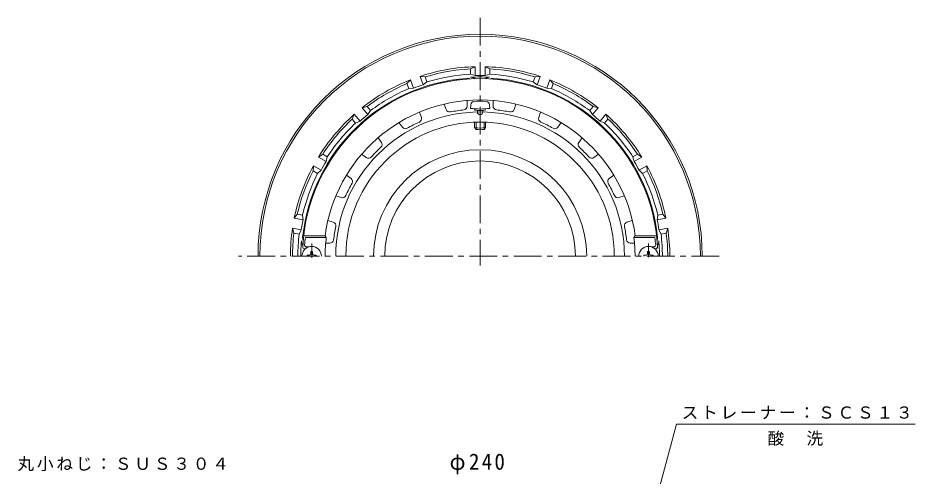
# Model space of a CAD drawing. Units: millimetres, scale not verified. Extents: x -289 to 229, y -346 to 326.
# Drawn here: x -284.2 to 200.5, y 78.6 to 326.3 of the extents above; entities that cross this region are included whole.
import ezdxf

# ---------------------------------------------------------------- set-up
doc = ezdxf.new("R2010")
doc.units = ezdxf.units.MM
doc.header["$LTSCALE"] = 3
doc.linetypes.add('CHAIN1', pattern=[8, 5, -1, 1, -1])
for name, color, linetype, lineweight in [('0-0_通り芯', 3, 'Continuous', 9), ('0-2_仕上', 6, 'Continuous', 9), ('0-4_その他', 7, 'Continuous', 9), ('0-5_寸法', 7, 'Continuous', 9)]:
    doc.layers.add(name, color=color, linetype=linetype, lineweight=lineweight)
doc.styles.add('ＭＳ ゴシック', font='')
doc.styles.get('ＭＳ ゴシック').set_extended_font_data('MS Gothic')

msp = doc.modelspace()

# ---------------------------------------------------------------- linework, layer by layer
at = {"layer": '0-0_通り芯', "linetype": 'CHAIN1'}
for p, q in [((-34.5, 326.335), (-34.5, 192.394)), ((94.68, 197.496), (-165.093, 197.496))]:
    msp.add_line(p, q, dxfattribs=at)
at = {"layer": '0-0_通り芯'}
for p, q in [((-39.75, 295.856), (-37.25, 295.147)), ((-37.25, 295.147), (-37.25, 299.959)), ((-31.75, 295.147), (-31.75, 299.959)), ((-29.25, 295.856), (-31.75, 295.147)), ((-70.483, 288.318), (-72.129, 292.839)), ((-65.314, 290.199), (-66.96, 294.721)), ((-63.208, 291.72), (-65.314, 290.199)), ((-5.792, 291.72), (-3.686, 290.199)), ((-3.686, 290.199), (-2.04, 294.721)), ((1.483, 288.318), (3.129, 292.839)), ((-73.074, 288.129), (-70.483, 288.318)), ((4.074, 288.129), (1.483, 288.318)), ((-95.162, 274.069), (-98.255, 277.755)), ((26.162, 274.069), (29.256, 277.755)), ((-99.375, 270.533), (-102.469, 274.22)), ((-93.703, 276.219), (-95.162, 274.069)), ((24.703, 276.219), (26.162, 274.069)), ((30.376, 270.533), (33.469, 274.22)), ((-101.746, 269.47), (-99.375, 270.533)), ((32.746, 269.47), (30.376, 270.533)), ((-117.693, 248.703), (-121.861, 251.109)), ((-117.057, 251.223), (-117.693, 248.703)), ((48.057, 251.223), (48.693, 248.703)), ((48.693, 248.703), (52.861, 251.109)), ((-120.443, 243.94), (-124.611, 246.346)), ((-122.307, 242.13), (-120.443, 243.94)), ((51.443, 243.94), (55.611, 246.346)), ((53.307, 242.13), (51.443, 243.94)), ((-130.454, 219.746), (-130.19, 217.161)), ((61.454, 219.746), (61.19, 217.161)), ((-130.19, 217.161), (-134.929, 217.997)), ((61.19, 217.161), (65.929, 217.997)), ((-131.145, 211.745), (-135.884, 212.58)), ((-132.277, 209.406), (-131.145, 211.745)), ((62.145, 211.745), (66.884, 212.58)), ((63.277, 209.406), (62.145, 211.745))]:
    msp.add_line(p, q, dxfattribs=at)
for points in [[(-39.75, 295.856), (-39.75, 298.729), (-37.25, 299.959)], [(-29.25, 295.856), (-29.25, 298.729), (-31.75, 299.959)], [(-73.074, 288.129), (-74.057, 290.829), (-72.129, 292.839)], [(-63.208, 291.72), (-64.19, 294.42), (-66.96, 294.721)], [(-5.792, 291.72), (-4.81, 294.42), (-2.04, 294.721)], [(4.074, 288.129), (5.057, 290.829), (3.129, 292.839)], [(-93.703, 276.219), (-95.55, 278.42), (-98.255, 277.755)], [(24.703, 276.219), (26.55, 278.42), (29.256, 277.755)], [(-101.746, 269.47), (-103.593, 271.671), (-102.469, 274.22)], [(32.746, 269.47), (34.593, 271.671), (33.469, 274.22)], [(-117.057, 251.223), (-119.545, 252.659), (-121.861, 251.109)], [(48.057, 251.223), (50.545, 252.659), (52.861, 251.109)], [(-122.307, 242.13), (-124.795, 243.566), (-124.611, 246.346)], [(53.307, 242.13), (55.795, 243.566), (55.611, 246.346)], [(-130.454, 219.746), (-133.283, 220.245), (-134.929, 217.997)], [(61.454, 219.746), (64.284, 220.245), (65.929, 217.997)], [(-132.277, 209.406), (-135.107, 209.905), (-135.884, 212.58)], [(63.277, 209.406), (66.107, 209.905), (66.884, 212.58)]]:
    msp.add_lwpolyline(points, dxfattribs=at)
for centre, radius, start, end in [((-34.5, 197.496), 120, 0, 180), ((-34.5, 197.496), 119, 0, 180), ((-34.5, 197.496), 102.5, 91.53732, 108.46259), ((-34.5, 197.496), 101.369, 92.96866, 107.03123), ((-34.5, 197.496), 98.5, 93.05522, 106.94467), ((-34.5, 197.496), 102.5, 71.53741, 88.46268), ((-34.5, 197.496), 101.369, 72.96877, 87.03134), ((-34.5, 197.496), 98.5, 73.05533, 86.94478), ((-34.5, 197.496), 96.439, 94.2963, 173.85641), ((-34.5, 197.496), 102.5, 111.53737, 128.46263), ((-41.5, 290.674), 3, 62.38545, 94.29623), ((-34.5, 197.496), 96.904, 86.94778, 93.05222), ((-39.5, 291.267), 3, 46.72826, 93.05215), ((-34.5, 197.496), 97.69, 88.38695, 91.6131), ((-29.5, 291.267), 3, 86.94785, 133.27174), ((-27.5, 290.674), 3, 85.70377, 117.61455), ((-34.5, 197.496), 96.439, 6.14359, 85.7037), ((-34.5, 197.496), 102.5, 51.53737, 68.46263), ((-34.5, 197.496), 101.369, 112.96872, 127.0313), ((-34.5, 197.496), 98.5, 113.05528, 126.94473), ((-34.5, 197.496), 97.69, 108.38686, 111.6131), ((-34.5, 197.496), 97.69, 68.3869, 71.61314), ((-34.5, 197.496), 98.5, 53.05527, 66.94472), ((-34.5, 197.496), 101.369, 52.9687, 67.03128), ((-34.5, 197.496), 102.5, 131.53737, 148.46263), ((-34.5, 197.496), 101.369, 132.96872, 147.0313), ((-34.5, 197.496), 97.69, 128.38686, 131.6131), ((-34.5, 197.496), 97.69, 48.3869, 51.61314), ((-34.5, 197.496), 102.5, 31.53737, 48.46263), ((-34.5, 197.496), 101.369, 32.9687, 47.03128), ((-34.5, 197.496), 98.5, 133.05528, 146.94473), ((-34.5, 197.496), 98.5, 33.05527, 46.94472), ((-34.5, 197.496), 57.586, 0, 180), ((-34.5, 197.496), 97.69, 148.38686, 151.6131), ((-34.5, 197.496), 51.5, 0, 180), ((-34.5, 197.496), 97.69, 28.3869, 31.61314), ((-34.5, 197.496), 102.5, 151.53737, 168.46263), ((-34.5, 197.496), 101.369, 152.96872, 167.0313), ((-34.5, 197.496), 102.5, 11.53737, 28.46263), ((-34.5, 197.496), 101.369, 12.9687, 27.03128), ((-34.5, 197.496), 98.5, 153.05528, 166.94473), ((-34.5, 197.496), 98.5, 13.05527, 26.94472), ((-34.5, 197.496), 97.69, 168.38686, 171.6131), ((-34.5, 197.496), 97.69, 8.38689, 11.61313), ((-34.5, 197.496), 102.5, 171.53737, 180), ((-34.5, 197.496), 101.369, 172.96872, 180), ((-34.5, 197.496), 98.5, 173.05528, 180), ((-34.5, 197.496), 98.5, 0, 6.94472), ((-34.5, 197.496), 101.369, 0, 7.03128), ((-34.5, 197.496), 102.5, 0, 8.46263), ((-34.5, 197.496), 96.904, 175.11282, 180.00002), ((-128.062, 205.496), 3, 175.11273, 221.43713), ((-127.404, 207.496), 3, 173.85641, 205.76727), ((58.404, 207.496), 3, 334.23273, 6.14359), ((59.062, 205.496), 3, 318.56287, 4.88727), ((-34.5, 197.496), 96.904, 359.99998, 4.88718)]:
    msp.add_arc(centre, radius, start, end, dxfattribs=at)
at = {"layer": '0-2_仕上'}
for p, q in [((-41.5, 281.706), (-41.5, 278.623)), ((-27.5, 281.706), (-27.5, 278.623)), ((-53.865, 279.747), (-52.912, 276.816)), ((-36, 275.479), (-36, 276.337)), ((-33, 275.479), (-33, 276.337)), ((-15.135, 279.747), (-16.088, 276.816)), ((-67.18, 275.421), (-66.227, 272.49)), ((-1.82, 275.421), (-2.773, 272.49)), ((-78.334, 269.738), (-76.522, 267.244)), ((9.334, 269.738), (7.522, 267.244)), ((-89.66, 261.509), (-87.849, 259.015)), ((20.66, 261.509), (18.849, 259.015)), ((-98.512, 252.656), (-96.019, 250.845)), ((29.513, 252.656), (27.019, 250.845)), ((-106.741, 241.33), (-104.248, 239.518)), ((37.741, 241.33), (35.248, 239.518)), ((-112.425, 230.176), (-109.493, 229.223)), ((43.425, 230.176), (40.494, 229.223)), ((-116.751, 216.861), (-113.82, 215.908)), ((47.751, 216.861), (44.82, 215.908)), ((-118.281, 208.496), (-129.868, 208.496)), ((-117.633, 207.496), (-118.281, 208.496)), ((48.633, 207.496), (49.281, 208.496)), ((49.281, 208.496), (60.868, 208.496)), ((-117.633, 207.496), (-128.873, 207.496)), ((-117.939, 204.496), (-115.627, 204.496)), ((48.939, 204.496), (46.627, 204.496)), ((48.633, 207.496), (59.873, 207.496)), ((-128.9, 201.496), (-129.344, 201.496)), ((-127.101, 202.496), (-128.382, 202.496)), ((58.101, 202.496), (59.382, 202.496)), ((59.9, 201.496), (60.344, 201.496))]:
    msp.add_line(p, q, dxfattribs=at)
at = {"layer": '0-2_仕上', "color": 4}
for p, q in [((-39.75, 277.423), (-39.583, 279.326)), ((-37.214, 276.462), (-37.625, 277.193)), ((-31.786, 276.462), (-31.375, 277.193)), ((-29.25, 277.423), (-29.416, 279.326)), ((-37.5, 269.909), (-37.5, 267.094)), ((-36.63, 266.051), (-37.5, 267.094)), ((-36.63, 269.965), (-36.63, 266.051)), ((-32.37, 269.965), (-32.37, 266.051)), ((-31.5, 267.094), (-32.37, 266.051)), ((-31.5, 269.909), (-31.5, 267.094)), ((-125.996, 199.996), (-126.018, 198.746)), ((56.996, 199.996), (57.018, 198.746)), ((-128, 197.993), (-126.749, 198.015)), ((-128, 197.993), (-128, 197.496)), ((-126.749, 198.015), (-126.251, 198.247)), ((-126.018, 198.746), (-126.251, 198.247)), ((-124.982, 198.746), (-124.749, 198.247)), ((-124.251, 198.015), (-124.749, 198.247)), ((-123, 197.993), (-124.251, 198.015)), ((-123, 197.993), (-123, 197.496)), ((54, 197.993), (55.251, 198.015)), ((54, 197.993), (54, 197.496)), ((55.251, 198.015), (55.749, 198.247)), ((55.982, 198.746), (55.749, 198.247)), ((57.018, 198.746), (57.251, 198.247)), ((57.749, 198.015), (57.251, 198.247)), ((59, 197.993), (57.749, 198.015)), ((59, 197.993), (59, 197.496))]:
    msp.add_line(p, q, dxfattribs=at)
at = {"layer": '0-2_仕上', "color": 4, "linetype": 'CHAIN1'}
for p, q in [((-125.5, 204.308), (-125.5, 196.609)), ((56.5, 204.308), (56.5, 196.911))]:
    msp.add_line(p, q, dxfattribs=at)
at = {"layer": '0-2_仕上', "color": 4}
for points in [[(-125.996, 199.996), (-125.003, 199.996), (-124.982, 198.746)], [(56.996, 199.996), (56.004, 199.996), (55.982, 198.746)]]:
    msp.add_lwpolyline(points, dxfattribs=at)
at = {"layer": '0-2_仕上'}
for centre, radius, start, end in [((-34.5, 197.496), 96, 3.02365, 176.97635), ((-34.5, 197.496), 84.5, 7.47986, 172.52016), ((-51.01, 277.434), 2, 198.00046, 281.66974), ((-34.5, 197.496), 79.625, 96.33034, 101.66968), ((-43.5, 278.623), 2, 276.3304, 0), ((-25.5, 278.623), 2, 180.00046, 263.66974), ((-34.5, 197.496), 79.625, 78.33034, 83.66968), ((-17.99, 277.434), 2, 258.3304, 342), ((-34.5, 197.496), 78, 0, 180), ((-68.129, 271.872), 2, 294.3304, 18), ((-34.5, 275.496), 1.5, 180.55075, 359.44925), ((-0.871, 271.872), 2, 162.00046, 245.66974), ((-34.5, 197.496), 72.5, 0, 180), ((-74.904, 268.42), 2, 216.00046, 299.66974), ((-34.5, 197.496), 79.625, 114.33034, 119.66968), ((-34.5, 197.496), 79.625, 60.33034, 65.66968), ((5.904, 268.42), 2, 240.3304, 324), ((-89.467, 257.839), 2, 312.3304, 36), ((20.467, 257.839), 2, 144.00046, 227.66974), ((-34.5, 197.496), 79.625, 132.33034, 137.66968), ((-34.5, 197.496), 79.625, 42.33034, 47.66968), ((-94.843, 252.463), 2, 234.00046, 317.66974), ((25.843, 252.463), 2, 222.3304, 306), ((-105.423, 237.9), 2, 330.3304, 54), ((36.424, 237.9), 2, 126.00046, 209.66974), ((-34.5, 197.496), 79.625, 150.33034, 155.66968), ((-34.5, 197.496), 79.625, 24.33034, 29.66968), ((-108.875, 231.125), 2, 252.00046, 335.66974), ((39.875, 231.125), 2, 204.3304, 288), ((-114.438, 214.006), 2, 348.3304, 72), ((-34.5, 197.496), 79.625, 168.33034, 173.66968), ((45.438, 214.006), 2, 108.00046, 191.66974), ((-34.5, 197.496), 79.625, 6.33034, 11.66968), ((-62.153, 197.496), 67.5, 171.48038, 174.82346), ((-34.5, 197.496), 83.732, 173.14087, 180.00002), ((-115.627, 206.496), 2, 270.00046, 353.66974), ((46.627, 206.496), 2, 186.3304, 270), ((-34.5, 197.496), 83.732, 359.99998, 6.85913), ((-6.847, 197.496), 67.5, 5.17654, 8.51962), ((-129.344, 202.496), 1, 176.41666, 270), ((-128.382, 203.496), 1, 174.8239, 270), ((59.382, 203.496), 1, 270, 5.1761), ((60.344, 202.496), 1, 270, 3.58334)]:
    msp.add_arc(centre, radius, start, end, dxfattribs=at)
at = {"layer": '0-2_仕上', "color": 4}
for centre, radius, start, end in [((-34.5, 251.322), 30, 83.6618, 96.3382), ((-34.5, 316.073), 39.006, 262.2648, 277.73523), ((-37.591, 279.151), 2, 96.33817, 175.00002), ((-34.5, 296.839), 20.557, 262.41325, 277.58655), ((-31.409, 279.151), 2, 4.99998, 83.66183), ((-34.5, 279.92), 13.173, 256.83595, 283.16405), ((-34.5, 279.92), 14.032, 261.26909, 278.73091), ((-125.5, 197.496), 5.25, 0, 180), ((56.5, 197.496), 5.25, 0, 180)]:
    msp.add_arc(centre, radius, start, end, dxfattribs=at)
at = {"layer": '0-5_寸法'}
msp.add_lwpolyline([(42.597, -1.429), (71.535, 106.571), (200.528, 106.571)], dxfattribs=at)

# ---------------------------------------------------------------- texts
at = {"layer": '0-4_その他', "color": 2, "insert": (-51, 79.571), "char_height": 8.798, "attachment_point": 7, "style": 'ＭＳ ゴシック'}
msp.add_mtext('\\T1.21;\\W0.95;φ240', dxfattribs=at)
at = {"layer": '0-5_寸法', "char_height": 6.598, "attachment_point": 7, "style": 'ＭＳ ゴシック'}
for s, insert in [('\\T1.17;ストレーナー：ＳＣＳ１３', (74.411, 109.273)), ('\\T1.17;酸\u3000洗', (120.813, 94.926)), ('\\T1.17;丸小ねじ：ＳＵＳ３０４', (-284.507, 81.201))]:
    msp.add_mtext(s, dxfattribs=dict(at, insert=insert))

doc.saveas('drawing.dxf')
